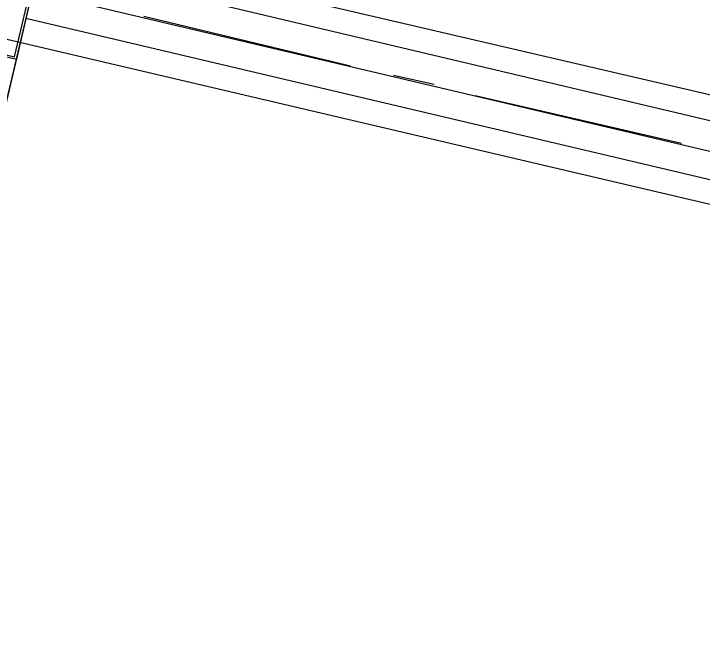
# Model space of a CAD drawing. Header units: feet. Extents: x -84 to 198, y -22 to 181.
# Drawn here: x 118.089 to 122.14, y 71.846 to 75.564 of the extents above; entities that cross this region are included whole.
import ezdxf

# ---------------------------------------------------------------- set-up
doc = ezdxf.new("R2010")
doc.units = ezdxf.units.FT
doc.layers.add('A-AREA-UNIDAD', color=30, linetype='CONTINUOUS')
doc.layers.add('A-LINEA', color=7, linetype='CONTINUOUS')

msp = doc.modelspace()

# ---------------------------------------------------------------- linework, layer by layer
at = {"layer": 'A-AREA-UNIDAD'}
for points in [[(66.24, 88.4444), (101.088, 80.2133), (101.2, 80.6933), (102.208, 80.6933), (104.608, 80.0889), (104.608, 79.36), (117.472, 76.3733), (117.568, 75.9644), (118.96, 75.84), (129.568, 73.3689), (129.6, 73.12), (130.8, 76.7289), (132.288, 79.8933), (133.68, 82.1689), (137.728, 87.68)], [(130.048, 58.2044), (129.12, 62.88), (128.88, 65.8489), (128.992, 69.2444), (129.6, 72.8889), (128.8, 72.8889), (118.048, 75.4133), (118, 75.6444), (117.472, 75.7689), (116.24, 75.68), (104.4, 78.5244)]]:
    msp.add_lwpolyline(points, dxfattribs=at)
at = {"layer": 'A-LINEA'}
for p, q in [((121.84, 91.1111), (114.56, 60.2978)), ((118.24, 75.8711), (129.4933, 73.2044)), ((118.8533, 75.5511), (120.0667, 75.2578)), ((118.16, 75.5378), (129.4133, 72.8844)), ((120.32, 75.2044), (120.56, 75.1511)), ((120.8, 75.0844), (122.0133, 74.8044))]:
    msp.add_line(p, q, dxfattribs=at)
for points in [[(135.8933, 108.7111), (131.36, 89.5511), (124.5867, 91.1511), (124.44, 90.4978), (121.84, 91.1111), (121.3333, 88.9644), (118.2, 75.6978), (129.9467, 72.9244)], [(117.2933, 75.4844), (118.1067, 75.2978), (118.2933, 76.1111), (117.48, 76.2978), (117.2933, 75.4844)], [(117.3067, 75.4978), (118.0933, 75.3111), (118.28, 76.0978), (117.4933, 76.2844), (117.3067, 75.4978)], [(119.2267, 38.2711), (123.76, 57.4311), (117, 59.0311), (117.1467, 59.6844), (114.56, 60.2978), (115.0667, 62.4444), (118.2, 75.6978), (129.9467, 72.9244)]]:
    msp.add_lwpolyline(points, dxfattribs=at)

doc.saveas('drawing.dxf')
